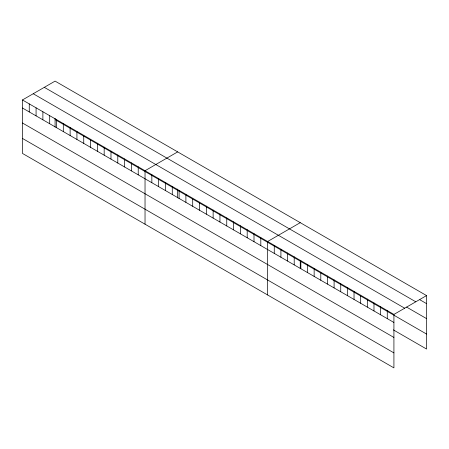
<?xml version="1.0" encoding="UTF-8"?>
<svg xmlns="http://www.w3.org/2000/svg" width="449" height="449" viewBox="0 0 449 449"><rect width="100%" height="100%" fill="white"/><g stroke="black" fill="none" stroke-linecap="round" stroke-linejoin="round"><path stroke-width="0.67" d="M22.45 99.959L393.919 314.423L393.919 367.883L22.45 153.418L22.45 99.959L55.081 81.117L426.55 295.582L426.55 349.041L393.313 329.852M177.664 151.891L145.033 170.732L145.033 224.191M300.252 222.665L267.621 241.506L267.621 294.965M393.919 314.423L426.55 295.582M419.905 299.792L426.55 303.631M44.311 87.336L415.78 301.801M406.609 307.099L426.55 318.616M33.22 93.74L404.689 308.205M55.081 119.591L426.55 334.056M22.45 108.001L393.919 322.466M22.45 122.987L393.919 337.452M22.45 138.427L393.919 352.897M387.274 310.585L387.274 318.627M380.623 306.746L380.623 314.794M373.978 302.912L373.978 310.955M367.327 299.073L367.327 307.116M360.682 295.234L360.682 303.277M354.036 291.395L354.036 299.444M347.386 287.562L347.386 295.605M340.74 283.723L340.74 291.766M334.095 279.884L334.095 287.927M327.444 276.045L327.444 284.088M320.799 272.206L320.799 280.255M314.148 268.373L314.148 276.416M307.503 264.534L307.503 272.577M300.858 260.695L300.858 268.738M300.252 261.138L300.252 268.631M294.207 256.856L294.207 264.899M287.562 253.017L287.562 261.065M280.917 249.184L280.917 257.226M274.266 245.345L274.266 253.388M260.807 237.572L260.807 245.62M253.999 233.643L253.999 241.685M247.191 229.708L247.191 237.757M240.378 225.78L240.378 233.822M233.57 221.845L233.57 229.888M226.756 217.917L226.756 225.959M219.948 213.982L219.948 222.025M213.135 210.053L213.135 218.096M206.327 206.119L206.327 214.162M199.519 202.185L199.519 210.233M192.705 198.256L192.705 206.299M185.897 194.322L185.897 202.37M179.084 190.393L179.084 198.436M177.664 189.074L177.664 197.857M172.276 186.458L172.276 194.501M165.468 182.53L165.468 190.572M158.654 178.595L158.654 186.638M151.846 174.667L151.846 182.709M138.225 166.798L138.225 174.846M131.417 162.869L131.417 170.912M124.603 158.935L124.603 166.983M117.795 155.006L117.795 163.049M110.982 151.072L110.982 159.114M104.174 147.143L104.174 155.186M97.366 143.209L97.366 151.251M90.552 139.28L90.552 147.323M83.744 135.345L83.744 143.388M76.931 131.411L76.931 139.459M70.123 127.482L70.123 135.525M63.309 123.548L63.309 131.596M56.501 119.619L56.501 127.662M55.081 118.3L55.081 127.084M49.693 115.685L49.693 123.728M42.88 111.756L42.88 119.799M36.072 107.822L36.072 115.864M29.258 103.893L29.258 111.936"/></g></svg>
